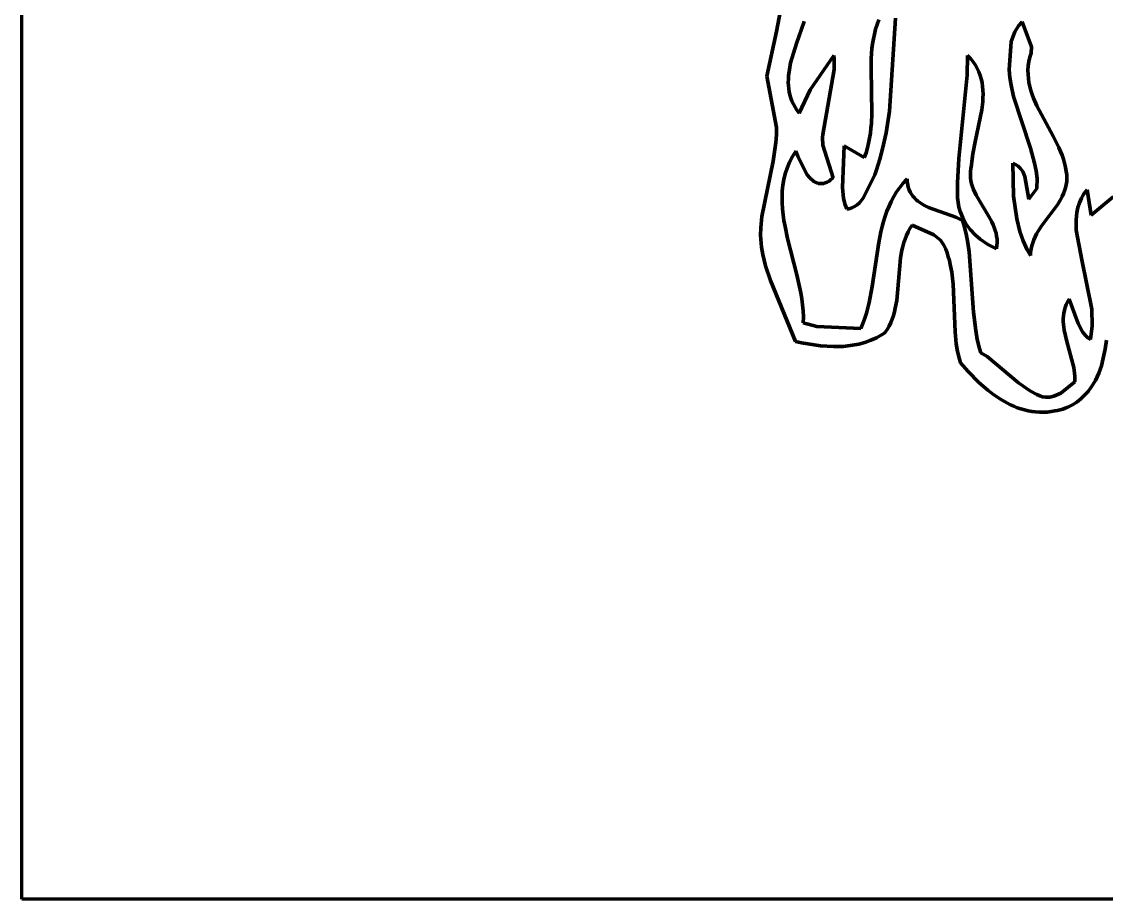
# Model space of a CAD drawing. Header units: millimetres. Extents: x 0 to 8.4, y 0 to 11.8.
# Drawn here: x 0 to 2.361, y 0 to 1.91 of the extents above; entities that cross this region are included whole.
import ezdxf

# ---------------------------------------------------------------- set-up
doc = ezdxf.new("R2010")
doc.units = ezdxf.units.MM
doc.layers.add('color#010101ff', color=7, linetype='CONTINUOUS', lineweight=100)
doc.layers.add('color#ffffffff', color=7, linetype='CONTINUOUS', lineweight=100)

msp = doc.modelspace()

# ---------------------------------------------------------------- linework, layer by layer
at = {"layer": 'color#010101ff'}
for p, q in [((1.6432, 1.8889), (1.6514, 1.9349)), ((1.8617, 1.9044), (1.8655, 1.9147)), ((1.9021, 1.9178), (1.8887, 1.7156)), ((1.622, 1.7916), (1.6432, 1.8889)), ((1.7032, 1.9106), (1.6864, 1.8629)), ((1.8559, 1.8836), (1.8585, 1.894)), ((1.8585, 1.894), (1.8617, 1.9044)), ((2.1619, 1.8883), (2.1698, 1.9013)), ((2.1698, 1.9013), (2.1774, 1.9102)), ((2.1774, 1.9102), (2.198, 1.8557)), ((1.852, 1.8625), (1.8537, 1.8731)), ((1.8537, 1.8731), (1.8559, 1.8836)), ((2.1495, 1.8059), (2.154, 1.867)), ((2.154, 1.867), (2.1619, 1.8883)), ((1.6864, 1.8629), (1.6737, 1.8207)), ((1.8497, 1.8412), (1.8507, 1.8519)), ((1.8507, 1.8519), (1.852, 1.8625)), ((2.1969, 1.8418), (2.1944, 1.8332)), ((2.198, 1.8557), (2.1969, 1.8418)), ((1.6737, 1.8207), (1.6709, 1.8066)), ((1.7159, 1.7618), (1.768, 1.8365)), ((1.768, 1.8365), (1.7684, 1.8305)), ((1.7684, 1.8305), (1.7683, 1.8065)), ((1.8486, 1.8088), (1.8491, 1.8304)), ((1.8491, 1.8304), (1.8497, 1.8412)), ((2.0576, 1.7939), (2.0584, 1.8367)), ((2.0584, 1.8367), (2.065, 1.83)), ((2.065, 1.83), (2.0708, 1.8232)), ((2.0708, 1.8232), (2.0758, 1.8161)), ((2.1923, 1.8235), (2.1909, 1.8141)), ((2.1944, 1.8332), (2.1923, 1.8235)), ((1.6709, 1.8066), (1.6691, 1.7925)), ((1.7683, 1.8065), (1.7441, 1.6651)), ((1.8503, 1.7108), (1.8486, 1.8088)), ((2.0758, 1.8161), (2.08, 1.8087)), ((2.08, 1.8087), (2.0836, 1.8012)), ((2.0836, 1.8012), (2.0865, 1.7936)), ((2.1509, 1.7889), (2.1495, 1.8059)), ((2.1909, 1.8141), (2.1903, 1.8048)), ((2.1903, 1.8048), (2.1904, 1.7957)), ((2.1904, 1.7957), (2.1911, 1.7867)), ((1.643, 1.6802), (1.622, 1.7916)), ((1.6687, 1.7854), (1.6686, 1.7784)), ((1.6686, 1.7784), (1.6689, 1.7715)), ((1.6691, 1.7925), (1.6687, 1.7854)), ((1.6689, 1.7715), (1.6695, 1.7646)), ((2.0394, 1.6128), (2.0576, 1.7939)), ((2.0865, 1.7936), (2.0887, 1.7857)), ((2.0887, 1.7857), (2.0904, 1.7777)), ((2.0904, 1.7777), (2.0916, 1.7696)), ((2.1534, 1.7722), (2.1509, 1.7889)), ((2.1588, 1.7475), (2.1534, 1.7722)), ((2.1911, 1.7867), (2.1924, 1.7779)), ((2.1924, 1.7779), (2.1942, 1.7691)), ((1.6695, 1.7646), (1.6706, 1.7577)), ((1.6706, 1.7577), (1.6721, 1.7509)), ((1.6721, 1.7509), (1.6741, 1.7441)), ((1.692, 1.7112), (1.7159, 1.7618)), ((2.0916, 1.7696), (2.0923, 1.7613)), ((2.0923, 1.7613), (2.0925, 1.7529)), ((2.0925, 1.7529), (2.0923, 1.7445)), ((2.1959, 1.635), (2.1588, 1.7475)), ((2.1942, 1.7691), (2.1965, 1.7605)), ((2.1965, 1.7605), (2.1993, 1.752)), ((2.1993, 1.752), (2.2025, 1.7436)), ((1.6741, 1.7441), (1.6766, 1.7374)), ((1.6766, 1.7374), (1.6796, 1.7307)), ((1.6796, 1.7307), (1.6832, 1.7242)), ((1.6832, 1.7242), (1.6873, 1.7177)), ((2.0918, 1.7359), (2.0898, 1.7186)), ((2.0923, 1.7445), (2.0918, 1.7359)), ((2.2025, 1.7436), (2.2098, 1.7269)), ((2.2098, 1.7269), (2.2453, 1.6615)), ((1.6873, 1.7177), (1.692, 1.7112)), ((1.8494, 1.6891), (1.8503, 1.7108)), ((1.8887, 1.7156), (1.8813, 1.6686)), ((2.0898, 1.7186), (2.0755, 1.6486)), ((1.6427, 1.6638), (1.643, 1.6802)), ((1.8472, 1.6676), (1.8484, 1.6783)), ((1.8484, 1.6783), (1.8494, 1.6891)), ((1.6415, 1.6474), (1.6427, 1.6638)), ((1.7441, 1.6651), (1.7431, 1.6582)), ((1.7431, 1.6582), (1.7435, 1.6415)), ((1.8434, 1.6463), (1.8455, 1.6569)), ((1.8455, 1.6569), (1.8472, 1.6676)), ((1.8813, 1.6686), (1.8739, 1.6338)), ((2.2453, 1.6615), (2.2577, 1.6366)), ((1.6354, 1.607), (1.6415, 1.6474)), ((1.7435, 1.6415), (1.766, 1.5704)), ((1.7862, 1.5492), (1.7903, 1.6399)), ((1.7903, 1.6399), (1.8339, 1.6149)), ((1.8377, 1.6253), (1.8408, 1.6358)), ((1.8408, 1.6358), (1.8434, 1.6463)), ((1.8739, 1.6338), (1.8678, 1.6108)), ((2.0755, 1.6486), (2.0705, 1.623)), ((2.2046, 1.6024), (2.1959, 1.635)), ((2.2577, 1.6366), (2.2613, 1.6282)), ((1.6108, 1.4863), (1.6354, 1.607)), ((1.6775, 1.6166), (1.6712, 1.6043)), ((1.6849, 1.6288), (1.6775, 1.6166)), ((1.6894, 1.6177), (1.6849, 1.6288)), ((1.705, 1.5847), (1.6894, 1.6177)), ((1.8339, 1.6149), (1.8377, 1.6253)), ((1.8678, 1.6108), (1.8608, 1.588)), ((2.0367, 1.5594), (2.0394, 1.6128)), ((2.0683, 1.6064), (2.0676, 1.5983)), ((2.0705, 1.623), (2.0683, 1.6064)), ((2.2613, 1.6282), (2.2646, 1.6196)), ((2.2646, 1.6196), (2.2675, 1.611)), ((2.2675, 1.611), (2.27, 1.6023)), ((1.6661, 1.5919), (1.662, 1.5795)), ((1.6712, 1.6043), (1.6661, 1.5919)), ((1.7099, 1.5773), (1.705, 1.5847)), ((1.8608, 1.588), (1.8569, 1.5767)), ((2.0651, 1.584), (2.0649, 1.5771)), ((2.066, 1.5911), (2.0651, 1.584)), ((2.0676, 1.5983), (2.066, 1.5911)), ((2.1589, 1.5307), (2.157, 1.6022)), ((2.157, 1.6022), (2.1634, 1.5993)), ((2.1634, 1.5993), (2.1689, 1.5957)), ((2.1689, 1.5957), (2.1734, 1.5916)), ((2.1734, 1.5916), (2.1788, 1.5845)), ((2.1788, 1.5845), (2.1837, 1.5737)), ((2.2079, 1.5858), (2.2046, 1.6024)), ((2.2101, 1.569), (2.2079, 1.5858)), ((2.27, 1.6023), (2.2721, 1.5934)), ((2.2721, 1.5934), (2.2735, 1.5845)), ((2.2735, 1.5845), (2.2745, 1.5769)), ((1.6589, 1.5669), (1.6567, 1.5543)), ((1.662, 1.5795), (1.6589, 1.5669)), ((1.7152, 1.5706), (1.7099, 1.5773)), ((1.7181, 1.5677), (1.7152, 1.5706)), ((1.721, 1.5651), (1.7181, 1.5677)), ((1.724, 1.5628), (1.721, 1.5651)), ((1.7272, 1.5609), (1.724, 1.5628)), ((1.7305, 1.5595), (1.7272, 1.5609)), ((1.7339, 1.5584), (1.7305, 1.5595)), ((1.7375, 1.5579), (1.7339, 1.5584)), ((1.7449, 1.5584), (1.7411, 1.5579)), ((1.7489, 1.5595), (1.7449, 1.5584)), ((1.753, 1.5612), (1.7489, 1.5595)), ((1.7572, 1.5636), (1.753, 1.5612)), ((1.7615, 1.5666), (1.7572, 1.5636)), ((1.766, 1.5704), (1.7615, 1.5666)), ((1.8569, 1.5767), (1.8318, 1.5265)), ((1.9111, 1.5496), (1.9187, 1.5592)), ((1.9187, 1.5592), (1.927, 1.5684)), ((1.927, 1.5684), (1.9274, 1.5618)), ((1.9274, 1.5618), (1.9284, 1.5556)), ((2.0372, 1.5273), (2.0367, 1.5594)), ((2.0649, 1.5771), (2.0652, 1.5704)), ((2.0652, 1.5704), (2.0662, 1.5639)), ((2.0662, 1.5639), (2.0676, 1.5575)), ((2.1837, 1.5737), (2.1918, 1.5238)), ((2.2098, 1.5476), (2.2101, 1.569)), ((2.2745, 1.5624), (2.2735, 1.5555)), ((2.2745, 1.5769), (2.2748, 1.5695)), ((2.2748, 1.5695), (2.2745, 1.5624)), ((1.6554, 1.5416), (1.6549, 1.5288)), ((1.6567, 1.5543), (1.6554, 1.5416)), ((1.7411, 1.5579), (1.7375, 1.5579)), ((1.789, 1.5257), (1.7862, 1.5492)), ((1.8982, 1.5296), (1.9043, 1.5397)), ((1.9043, 1.5397), (1.9111, 1.5496)), ((1.9284, 1.5556), (1.9298, 1.5499)), ((1.9298, 1.5499), (1.9316, 1.5445)), ((1.9316, 1.5445), (1.9339, 1.5395)), ((1.9339, 1.5395), (1.9365, 1.5349)), ((1.9365, 1.5349), (1.9395, 1.5307)), ((2.0676, 1.5575), (2.0695, 1.5512)), ((2.0695, 1.5512), (2.0717, 1.545)), ((2.0717, 1.545), (2.0773, 1.5329)), ((2.1918, 1.5238), (2.2098, 1.5476)), ((2.2676, 1.5361), (2.2648, 1.5299)), ((2.27, 1.5424), (2.2676, 1.5361)), ((2.272, 1.5489), (2.27, 1.5424)), ((2.2735, 1.5555), (2.272, 1.5489)), ((2.3091, 1.5308), (2.3121, 1.5355)), ((2.3121, 1.5355), (2.3154, 1.5401)), ((2.3154, 1.5401), (2.3191, 1.5446)), ((2.3191, 1.5446), (2.328, 1.489)), ((1.6549, 1.5288), (1.655, 1.516)), ((1.655, 1.516), (1.6558, 1.5031)), ((1.7927, 1.512), (1.789, 1.5257)), ((1.7962, 1.503), (1.7927, 1.512)), ((1.8182, 1.5114), (1.8127, 1.5078)), ((1.8232, 1.5158), (1.8182, 1.5114)), ((1.8318, 1.5265), (1.8232, 1.5158)), ((1.8878, 1.5086), (1.8927, 1.5192)), ((1.8927, 1.5192), (1.8982, 1.5296)), ((1.9395, 1.5307), (1.9429, 1.5267)), ((1.9429, 1.5267), (1.9465, 1.5231)), ((1.9465, 1.5231), (1.9505, 1.5197)), ((1.9505, 1.5197), (1.9547, 1.5165)), ((1.9547, 1.5165), (1.9638, 1.5109)), ((1.9638, 1.5109), (1.9737, 1.5061)), ((2.0382, 1.5169), (2.0372, 1.5273)), ((2.0401, 1.5068), (2.0382, 1.5169)), ((2.0773, 1.5329), (2.1052, 1.4863)), ((2.1658, 1.4812), (2.1589, 1.5307)), ((2.2543, 1.5121), (2.2205, 1.4664)), ((2.2616, 1.5238), (2.2543, 1.5121)), ((2.2648, 1.5299), (2.2616, 1.5238)), ((2.2988, 1.5058), (2.3021, 1.516)), ((2.3021, 1.516), (2.3065, 1.526)), ((2.3065, 1.526), (2.3091, 1.5308)), ((2.328, 1.489), (2.3756, 1.5291)), ((1.6558, 1.5031), (1.6572, 1.4902)), ((1.6572, 1.4902), (1.6591, 1.4773)), ((1.7998, 1.5034), (1.7962, 1.503)), ((1.8033, 1.5041), (1.7998, 1.5034)), ((1.8066, 1.5051), (1.8033, 1.5041)), ((1.8127, 1.5078), (1.8066, 1.5051)), ((1.8795, 1.4868), (1.8834, 1.4978)), ((1.8834, 1.4978), (1.8878, 1.5086)), ((1.9737, 1.5061), (2.0329, 1.4847)), ((2.0428, 1.4971), (2.0401, 1.5068)), ((2.0485, 1.4831), (2.0428, 1.4971)), ((2.2949, 1.479), (2.2965, 1.4952)), ((2.2965, 1.4952), (2.2988, 1.5058)), ((1.6085, 1.4618), (1.6108, 1.4863)), ((1.6591, 1.4773), (1.6614, 1.4643)), ((1.6614, 1.4643), (1.667, 1.4382)), ((1.8702, 1.4528), (1.8729, 1.4643)), ((1.8729, 1.4643), (1.876, 1.4756)), ((1.876, 1.4756), (1.8795, 1.4868)), ((1.9379, 1.4676), (1.9333, 1.4603)), ((1.9851, 1.4468), (1.9379, 1.4676)), ((2.0329, 1.4847), (2.0477, 1.478)), ((2.0477, 1.478), (2.0507, 1.4683)), ((2.0558, 1.47), (2.0485, 1.4831)), ((2.0507, 1.4683), (2.0556, 1.4487)), ((2.0647, 1.4578), (2.0558, 1.47)), ((2.1052, 1.4863), (2.1116, 1.4745)), ((2.1116, 1.4745), (2.1144, 1.4685)), ((2.1144, 1.4685), (2.117, 1.4624)), ((2.1728, 1.4536), (2.1658, 1.4812)), ((2.2205, 1.4664), (2.2127, 1.4545)), ((2.2953, 1.4569), (2.2949, 1.479)), ((1.6081, 1.4454), (1.6085, 1.4618)), ((1.6086, 1.4368), (1.6081, 1.4454)), ((1.8656, 1.4295), (1.8702, 1.4528)), ((1.9258, 1.4451), (1.9227, 1.4373)), ((1.9293, 1.4528), (1.9258, 1.4451)), ((1.9333, 1.4603), (1.9293, 1.4528)), ((1.9996, 1.4347), (1.9851, 1.4468)), ((2.0556, 1.4487), (2.0595, 1.429)), ((2.075, 1.4467), (2.0647, 1.4578)), ((2.0864, 1.4367), (2.075, 1.4467)), ((2.117, 1.4624), (2.1191, 1.4562)), ((2.1191, 1.4562), (2.1208, 1.4499)), ((2.1208, 1.4499), (2.1221, 1.4435)), ((2.1221, 1.4435), (2.1229, 1.4369)), ((2.1798, 1.4334), (2.1728, 1.4536)), ((2.2059, 1.4422), (2.203, 1.4359)), ((2.2091, 1.4484), (2.2059, 1.4422)), ((2.2127, 1.4545), (2.2091, 1.4484)), ((2.3076, 1.3917), (2.2953, 1.4569)), ((1.6104, 1.4199), (1.6086, 1.4368)), ((1.6133, 1.4033), (1.6104, 1.4199)), ((1.667, 1.4382), (1.6872, 1.3595)), ((1.8514, 1.3343), (1.8656, 1.4295)), ((1.9179, 1.4213), (1.916, 1.4132)), ((1.9201, 1.4294), (1.9179, 1.4213)), ((1.9227, 1.4373), (1.9201, 1.4294)), ((2.0072, 1.4243), (1.9996, 1.4347)), ((2.0114, 1.4152), (2.0072, 1.4243)), ((2.0595, 1.429), (2.0624, 1.4091)), ((2.1032, 1.4252), (2.0864, 1.4367)), ((2.1215, 1.4161), (2.1032, 1.4252)), ((2.1226, 1.4232), (2.1215, 1.4161)), ((2.1231, 1.4301), (2.1226, 1.4232)), ((2.1229, 1.4369), (2.1231, 1.4301)), ((2.1885, 1.4138), (2.1798, 1.4334)), ((2.1985, 1.4226), (2.1969, 1.4157)), ((2.2005, 1.4293), (2.1985, 1.4226)), ((2.203, 1.4359), (2.2005, 1.4293)), ((1.6192, 1.3789), (1.6133, 1.4033)), ((1.9131, 1.3966), (1.9065, 1.3202)), ((1.916, 1.4132), (1.9131, 1.3966)), ((2.0143, 1.407), (2.0114, 1.4152)), ((2.0169, 1.3988), (2.0143, 1.407)), ((2.0192, 1.3904), (2.0169, 1.3988)), ((2.0624, 1.4091), (2.0717, 1.2784)), ((2.1954, 1.4011), (2.1885, 1.4138)), ((2.1959, 1.4085), (2.1954, 1.4011)), ((2.1969, 1.4157), (2.1959, 1.4085)), ((1.6296, 1.347), (1.6192, 1.3789)), ((2.0211, 1.3821), (2.0192, 1.3904)), ((2.0242, 1.3651), (2.0211, 1.3821)), ((2.3292, 1.2849), (2.3076, 1.3917)), ((1.6842, 1.2143), (1.6296, 1.347)), ((1.6872, 1.3595), (1.6932, 1.3332)), ((2.0271, 1.3394), (2.0242, 1.3651)), ((1.6932, 1.3332), (1.6957, 1.3201)), ((1.8471, 1.3107), (1.8514, 1.3343)), ((2.0315, 1.2352), (2.0271, 1.3394)), ((1.6957, 1.3201), (1.6979, 1.307)), ((1.6979, 1.307), (1.6995, 1.294)), ((1.8417, 1.2875), (1.8446, 1.2991)), ((1.8446, 1.2991), (1.8471, 1.3107)), ((1.9045, 1.3035), (1.9015, 1.287)), ((1.9065, 1.3202), (1.9045, 1.3035)), ((2.2737, 1.2945), (2.2766, 1.3006)), ((2.2766, 1.3006), (2.2801, 1.3066)), ((2.2801, 1.3066), (2.2994, 1.2536)), ((1.6995, 1.294), (1.7007, 1.281)), ((1.7007, 1.281), (1.7013, 1.268)), ((1.8348, 1.2648), (1.8385, 1.2761)), ((1.8385, 1.2761), (1.8417, 1.2875)), ((1.8996, 1.2789), (1.8973, 1.2709)), ((1.9015, 1.287), (1.8996, 1.2789)), ((2.0717, 1.2784), (2.0764, 1.2385)), ((2.2675, 1.27), (2.2683, 1.2761)), ((2.2683, 1.2761), (2.2696, 1.2823)), ((2.2696, 1.2823), (2.2714, 1.2884)), ((2.2714, 1.2884), (2.2737, 1.2945)), ((2.3297, 1.2487), (2.3292, 1.2849)), ((1.7013, 1.268), (1.7012, 1.255)), ((1.7012, 1.255), (1.7306, 1.2468)), ((1.8261, 1.2428), (1.8307, 1.2537)), ((1.8307, 1.2537), (1.8348, 1.2648)), ((1.8914, 1.2553), (1.8878, 1.2477)), ((1.8946, 1.263), (1.8914, 1.2553)), ((1.8973, 1.2709), (1.8946, 1.263)), ((2.2671, 1.2639), (2.2675, 1.27)), ((2.2671, 1.2577), (2.2671, 1.2639)), ((2.2674, 1.2515), (2.2671, 1.2577)), ((2.269, 1.2392), (2.2674, 1.2515)), ((2.2994, 1.2536), (2.3087, 1.2351)), ((1.7306, 1.2468), (1.8261, 1.2428)), ((1.8731, 1.2292), (1.8609, 1.2224)), ((1.879, 1.233), (1.8731, 1.2292)), ((1.8837, 1.2403), (1.879, 1.233)), ((1.8878, 1.2477), (1.8837, 1.2403)), ((2.0342, 1.2095), (2.0315, 1.2352)), ((2.0764, 1.2385), (2.08, 1.2187)), ((2.2748, 1.2144), (2.269, 1.2392)), ((2.3087, 1.2351), (2.3152, 1.2271)), ((2.3263, 1.2184), (2.3297, 1.2487)), ((1.6975, 1.2113), (1.6842, 1.2143)), ((1.7388, 1.2047), (1.6975, 1.2113)), ((1.7668, 1.2031), (1.7388, 1.2047)), ((1.8084, 1.206), (1.7878, 1.2037)), ((1.822, 1.2087), (1.8084, 1.206)), ((1.8353, 1.2122), (1.822, 1.2087)), ((1.8483, 1.2168), (1.8353, 1.2122)), ((1.8609, 1.2224), (1.8483, 1.2168)), ((2.0371, 1.1925), (2.0342, 1.2095)), ((2.08, 1.2187), (2.0846, 1.1991)), ((2.2899, 1.158), (2.2748, 1.2144)), ((2.3152, 1.2271), (2.3203, 1.2225)), ((2.3203, 1.2225), (2.3263, 1.2184)), ((2.3613, 1.217), (2.3583, 1.1975)), ((1.7878, 1.2037), (1.7668, 1.2031)), ((2.0412, 1.1758), (2.0371, 1.1925)), ((2.0846, 1.1991), (2.0874, 1.1894)), ((2.0874, 1.1894), (2.1011, 1.1814)), ((2.1011, 1.1814), (2.1697, 1.124)), ((2.3583, 1.1975), (2.3542, 1.1779)), ((2.0437, 1.1675), (2.0412, 1.1758)), ((2.0599, 1.1492), (2.0437, 1.1675)), ((2.2917, 1.1453), (2.2899, 1.158)), ((2.3502, 1.1614), (2.3445, 1.1451)), ((2.3542, 1.1779), (2.3502, 1.1614)), ((2.0835, 1.1253), (2.0599, 1.1492)), ((2.2921, 1.139), (2.2917, 1.1453)), ((2.2922, 1.1327), (2.2921, 1.139)), ((2.3445, 1.1451), (2.337, 1.1295)), ((2.1027, 1.1086), (2.0835, 1.1253)), ((2.1697, 1.124), (2.1954, 1.1058)), ((2.2617, 1.1019), (2.2919, 1.1263)), ((2.2919, 1.1263), (2.2922, 1.1327)), ((2.328, 1.1148), (2.3211, 1.1057)), ((2.337, 1.1295), (2.328, 1.1148)), ((2.1161, 1.0982), (2.1027, 1.1086)), ((2.1301, 1.0888), (2.1161, 1.0982)), ((2.1445, 1.0805), (2.1301, 1.0888)), ((2.1954, 1.1058), (2.2095, 1.0986)), ((2.2095, 1.0986), (2.2157, 1.0957)), ((2.2157, 1.0957), (2.2219, 1.0939)), ((2.2219, 1.0939), (2.2282, 1.093)), ((2.2282, 1.093), (2.2376, 1.0933)), ((2.2376, 1.0933), (2.2468, 1.0954)), ((2.2468, 1.0954), (2.2617, 1.1019)), ((2.3052, 1.0893), (2.2963, 1.0823)), ((2.3135, 1.0972), (2.3052, 1.0893)), ((2.3211, 1.1057), (2.3135, 1.0972)), ((2.1519, 1.0767), (2.1445, 1.0805)), ((2.1594, 1.0733), (2.1519, 1.0767)), ((2.167, 1.0702), (2.1594, 1.0733)), ((2.1748, 1.0675), (2.167, 1.0702)), ((2.1826, 1.0652), (2.1748, 1.0675)), ((2.1906, 1.0633), (2.1826, 1.0652)), ((2.1986, 1.0618), (2.1906, 1.0633)), ((2.249, 1.0631), (2.2404, 1.0616)), ((2.2548, 1.0641), (2.249, 1.0631)), ((2.2605, 1.0654), (2.2548, 1.0641)), ((2.2661, 1.067), (2.2605, 1.0654)), ((2.2715, 1.0689), (2.2661, 1.067)), ((2.2767, 1.0711), (2.2715, 1.0689)), ((2.2868, 1.0762), (2.2767, 1.0711)), ((2.2963, 1.0823), (2.2868, 1.0762)), ((2.2068, 1.0608), (2.1986, 1.0618)), ((2.215, 1.0602), (2.2068, 1.0608)), ((2.2234, 1.0602), (2.215, 1.0602)), ((2.2318, 1.0606), (2.2234, 1.0602)), ((2.2404, 1.0616), (2.2318, 1.0606))]:
    msp.add_line(p, q, dxfattribs=at)
at = {"layer": 'color#ffffffff'}
for p, q in [((0, 0), (0, 11.8056)), ((1.6514, 1.9349), (1.6432, 1.8889)), ((1.8655, 1.9147), (1.8617, 1.9044)), ((1.8887, 1.7156), (1.9021, 1.9178)), ((1.6432, 1.8889), (1.622, 1.7916)), ((1.6864, 1.8629), (1.7032, 1.9106)), ((1.8585, 1.894), (1.8559, 1.8836)), ((1.8617, 1.9044), (1.8585, 1.894)), ((2.1698, 1.9013), (2.1619, 1.8883)), ((2.1774, 1.9102), (2.1698, 1.9013)), ((2.198, 1.8557), (2.1774, 1.9102)), ((1.8537, 1.8731), (1.852, 1.8625)), ((1.8559, 1.8836), (1.8537, 1.8731)), ((2.154, 1.867), (2.1495, 1.8059)), ((2.1619, 1.8883), (2.154, 1.867)), ((1.6737, 1.8207), (1.6864, 1.8629)), ((1.8507, 1.8519), (1.8497, 1.8412)), ((1.852, 1.8625), (1.8507, 1.8519)), ((2.1944, 1.8332), (2.1969, 1.8418)), ((2.1969, 1.8418), (2.198, 1.8557)), ((1.6709, 1.8066), (1.6737, 1.8207)), ((1.768, 1.8365), (1.7159, 1.7618)), ((1.7684, 1.8305), (1.768, 1.8365)), ((1.7683, 1.8065), (1.7684, 1.8305)), ((1.8491, 1.8304), (1.8486, 1.8088)), ((1.8497, 1.8412), (1.8491, 1.8304)), ((2.0584, 1.8367), (2.0576, 1.7939)), ((2.065, 1.83), (2.0584, 1.8367)), ((2.0708, 1.8232), (2.065, 1.83)), ((2.0758, 1.8161), (2.0708, 1.8232)), ((2.1909, 1.8141), (2.1923, 1.8235)), ((2.1923, 1.8235), (2.1944, 1.8332)), ((1.6691, 1.7925), (1.6709, 1.8066)), ((1.7441, 1.6651), (1.7683, 1.8065)), ((1.8486, 1.8088), (1.8503, 1.7108)), ((2.08, 1.8087), (2.0758, 1.8161)), ((2.0836, 1.8012), (2.08, 1.8087)), ((2.0865, 1.7936), (2.0836, 1.8012)), ((2.1495, 1.8059), (2.1509, 1.7889)), ((2.1903, 1.8048), (2.1909, 1.8141)), ((2.1904, 1.7957), (2.1903, 1.8048)), ((2.1911, 1.7867), (2.1904, 1.7957)), ((1.622, 1.7916), (1.643, 1.6802)), ((1.6686, 1.7784), (1.6687, 1.7854)), ((1.6689, 1.7715), (1.6686, 1.7784)), ((1.6687, 1.7854), (1.6691, 1.7925)), ((1.6695, 1.7646), (1.6689, 1.7715)), ((2.0576, 1.7939), (2.0394, 1.6128)), ((2.0887, 1.7857), (2.0865, 1.7936)), ((2.0904, 1.7777), (2.0887, 1.7857)), ((2.0916, 1.7696), (2.0904, 1.7777)), ((2.1509, 1.7889), (2.1534, 1.7722)), ((2.1534, 1.7722), (2.1588, 1.7475)), ((2.1924, 1.7779), (2.1911, 1.7867)), ((2.1942, 1.7691), (2.1924, 1.7779)), ((1.6706, 1.7577), (1.6695, 1.7646)), ((1.6721, 1.7509), (1.6706, 1.7577)), ((1.6741, 1.7441), (1.6721, 1.7509)), ((1.7159, 1.7618), (1.692, 1.7112)), ((2.0923, 1.7613), (2.0916, 1.7696)), ((2.0925, 1.7529), (2.0923, 1.7613)), ((2.0923, 1.7445), (2.0925, 1.7529)), ((2.1588, 1.7475), (2.1959, 1.635)), ((2.1965, 1.7605), (2.1942, 1.7691)), ((2.1993, 1.752), (2.1965, 1.7605)), ((2.2025, 1.7436), (2.1993, 1.752)), ((1.6766, 1.7374), (1.6741, 1.7441)), ((1.6796, 1.7307), (1.6766, 1.7374)), ((1.6832, 1.7242), (1.6796, 1.7307)), ((1.6873, 1.7177), (1.6832, 1.7242)), ((2.0898, 1.7186), (2.0918, 1.7359)), ((2.0918, 1.7359), (2.0923, 1.7445)), ((2.2098, 1.7269), (2.2025, 1.7436)), ((2.2453, 1.6615), (2.2098, 1.7269)), ((1.692, 1.7112), (1.6873, 1.7177)), ((1.8503, 1.7108), (1.8494, 1.6891)), ((1.8813, 1.6686), (1.8887, 1.7156)), ((2.0755, 1.6486), (2.0898, 1.7186)), ((1.643, 1.6802), (1.6427, 1.6638)), ((1.8484, 1.6783), (1.8472, 1.6676)), ((1.8494, 1.6891), (1.8484, 1.6783)), ((1.6427, 1.6638), (1.6415, 1.6474)), ((1.7431, 1.6582), (1.7441, 1.6651)), ((1.7435, 1.6415), (1.7431, 1.6582)), ((1.8455, 1.6569), (1.8434, 1.6463)), ((1.8472, 1.6676), (1.8455, 1.6569)), ((1.8739, 1.6338), (1.8813, 1.6686)), ((2.2577, 1.6366), (2.2453, 1.6615)), ((1.6415, 1.6474), (1.6354, 1.607)), ((1.766, 1.5704), (1.7435, 1.6415)), ((1.7903, 1.6399), (1.7862, 1.5492)), ((1.8339, 1.6149), (1.7903, 1.6399)), ((1.8408, 1.6358), (1.8377, 1.6253)), ((1.8434, 1.6463), (1.8408, 1.6358)), ((1.8678, 1.6108), (1.8739, 1.6338)), ((2.0705, 1.623), (2.0755, 1.6486)), ((2.1959, 1.635), (2.2046, 1.6024)), ((2.2613, 1.6282), (2.2577, 1.6366)), ((1.6354, 1.607), (1.6108, 1.4863)), ((1.6712, 1.6043), (1.6775, 1.6166)), ((1.6775, 1.6166), (1.6849, 1.6288)), ((1.6849, 1.6288), (1.6894, 1.6177)), ((1.6894, 1.6177), (1.705, 1.5847)), ((1.8377, 1.6253), (1.8339, 1.6149)), ((1.8608, 1.588), (1.8678, 1.6108)), ((2.0394, 1.6128), (2.0367, 1.5594)), ((2.0676, 1.5983), (2.0683, 1.6064)), ((2.0683, 1.6064), (2.0705, 1.623)), ((2.2646, 1.6196), (2.2613, 1.6282)), ((2.2675, 1.611), (2.2646, 1.6196)), ((2.27, 1.6023), (2.2675, 1.611)), ((1.662, 1.5795), (1.6661, 1.5919)), ((1.6661, 1.5919), (1.6712, 1.6043)), ((1.705, 1.5847), (1.7099, 1.5773)), ((1.8569, 1.5767), (1.8608, 1.588)), ((2.0649, 1.5771), (2.0651, 1.584)), ((2.0651, 1.584), (2.066, 1.5911)), ((2.066, 1.5911), (2.0676, 1.5983)), ((2.1634, 1.5993), (2.157, 1.6022)), ((2.157, 1.6022), (2.1589, 1.5307)), ((2.1689, 1.5957), (2.1634, 1.5993)), ((2.1734, 1.5916), (2.1689, 1.5957)), ((2.1788, 1.5845), (2.1734, 1.5916)), ((2.1837, 1.5737), (2.1788, 1.5845)), ((2.2046, 1.6024), (2.2079, 1.5858)), ((2.2079, 1.5858), (2.2101, 1.569)), ((2.2721, 1.5934), (2.27, 1.6023)), ((2.2735, 1.5845), (2.2721, 1.5934)), ((2.2745, 1.5769), (2.2735, 1.5845)), ((1.6567, 1.5543), (1.6589, 1.5669)), ((1.6589, 1.5669), (1.662, 1.5795)), ((1.7099, 1.5773), (1.7152, 1.5706)), ((1.7152, 1.5706), (1.7181, 1.5677)), ((1.7181, 1.5677), (1.721, 1.5651)), ((1.721, 1.5651), (1.724, 1.5628)), ((1.724, 1.5628), (1.7272, 1.5609)), ((1.7272, 1.5609), (1.7305, 1.5595)), ((1.7305, 1.5595), (1.7339, 1.5584)), ((1.7339, 1.5584), (1.7375, 1.5579)), ((1.7411, 1.5579), (1.7449, 1.5584)), ((1.7449, 1.5584), (1.7489, 1.5595)), ((1.7489, 1.5595), (1.753, 1.5612)), ((1.753, 1.5612), (1.7572, 1.5636)), ((1.7572, 1.5636), (1.7615, 1.5666)), ((1.7615, 1.5666), (1.766, 1.5704)), ((1.8318, 1.5265), (1.8569, 1.5767)), ((1.9187, 1.5592), (1.9111, 1.5496)), ((1.927, 1.5684), (1.9187, 1.5592)), ((1.9274, 1.5618), (1.927, 1.5684)), ((1.9284, 1.5556), (1.9274, 1.5618)), ((2.0367, 1.5594), (2.0372, 1.5273)), ((2.0652, 1.5704), (2.0649, 1.5771)), ((2.0662, 1.5639), (2.0652, 1.5704)), ((2.0676, 1.5575), (2.0662, 1.5639)), ((2.1918, 1.5238), (2.1837, 1.5737)), ((2.2101, 1.569), (2.2098, 1.5476)), ((2.2735, 1.5555), (2.2745, 1.5624)), ((2.2748, 1.5695), (2.2745, 1.5769)), ((2.2745, 1.5624), (2.2748, 1.5695)), ((1.6549, 1.5288), (1.6554, 1.5416)), ((1.6554, 1.5416), (1.6567, 1.5543)), ((1.7375, 1.5579), (1.7411, 1.5579)), ((1.7862, 1.5492), (1.789, 1.5257)), ((1.9043, 1.5397), (1.8982, 1.5296)), ((1.9111, 1.5496), (1.9043, 1.5397)), ((1.9298, 1.5499), (1.9284, 1.5556)), ((1.9316, 1.5445), (1.9298, 1.5499)), ((1.9339, 1.5395), (1.9316, 1.5445)), ((1.9365, 1.5349), (1.9339, 1.5395)), ((1.9395, 1.5307), (1.9365, 1.5349)), ((2.0695, 1.5512), (2.0676, 1.5575)), ((2.0717, 1.545), (2.0695, 1.5512)), ((2.0773, 1.5329), (2.0717, 1.545)), ((2.2098, 1.5476), (2.1918, 1.5238)), ((2.2648, 1.5299), (2.2676, 1.5361)), ((2.2676, 1.5361), (2.27, 1.5424)), ((2.27, 1.5424), (2.272, 1.5489)), ((2.272, 1.5489), (2.2735, 1.5555)), ((2.3121, 1.5355), (2.3091, 1.5308)), ((2.3154, 1.5401), (2.3121, 1.5355)), ((2.3191, 1.5446), (2.3154, 1.5401)), ((2.328, 1.489), (2.3191, 1.5446)), ((1.655, 1.516), (1.6549, 1.5288)), ((1.6558, 1.5031), (1.655, 1.516)), ((1.789, 1.5257), (1.7927, 1.512)), ((1.7927, 1.512), (1.7962, 1.503)), ((1.8127, 1.5078), (1.8182, 1.5114)), ((1.8182, 1.5114), (1.8232, 1.5158)), ((1.8232, 1.5158), (1.8318, 1.5265)), ((1.8927, 1.5192), (1.8878, 1.5086)), ((1.8982, 1.5296), (1.8927, 1.5192)), ((1.9429, 1.5267), (1.9395, 1.5307)), ((1.9465, 1.5231), (1.9429, 1.5267)), ((1.9505, 1.5197), (1.9465, 1.5231)), ((1.9547, 1.5165), (1.9505, 1.5197)), ((1.9638, 1.5109), (1.9547, 1.5165)), ((1.9737, 1.5061), (1.9638, 1.5109)), ((2.0372, 1.5273), (2.0382, 1.5169)), ((2.0382, 1.5169), (2.0401, 1.5068)), ((2.1052, 1.4863), (2.0773, 1.5329)), ((2.1589, 1.5307), (2.1658, 1.4812)), ((2.2205, 1.4664), (2.2543, 1.5121)), ((2.2543, 1.5121), (2.2616, 1.5238)), ((2.2616, 1.5238), (2.2648, 1.5299)), ((2.3021, 1.516), (2.2988, 1.5058)), ((2.3065, 1.526), (2.3021, 1.516)), ((2.3091, 1.5308), (2.3065, 1.526)), ((2.3756, 1.5291), (2.328, 1.489)), ((1.6572, 1.4902), (1.6558, 1.5031)), ((1.6591, 1.4773), (1.6572, 1.4902)), ((1.7962, 1.503), (1.7998, 1.5034)), ((1.7998, 1.5034), (1.8033, 1.5041)), ((1.8033, 1.5041), (1.8066, 1.5051)), ((1.8066, 1.5051), (1.8127, 1.5078)), ((1.8834, 1.4978), (1.8795, 1.4868)), ((1.8878, 1.5086), (1.8834, 1.4978)), ((2.0329, 1.4847), (1.9737, 1.5061)), ((2.0401, 1.5068), (2.0428, 1.4971)), ((2.0428, 1.4971), (2.0485, 1.4831)), ((2.2965, 1.4952), (2.2949, 1.479)), ((2.2988, 1.5058), (2.2965, 1.4952)), ((1.6108, 1.4863), (1.6085, 1.4618)), ((1.6614, 1.4643), (1.6591, 1.4773)), ((1.667, 1.4382), (1.6614, 1.4643)), ((1.8729, 1.4643), (1.8702, 1.4528)), ((1.876, 1.4756), (1.8729, 1.4643)), ((1.8795, 1.4868), (1.876, 1.4756)), ((1.9333, 1.4603), (1.9379, 1.4676)), ((1.9379, 1.4676), (1.9851, 1.4468)), ((2.0477, 1.478), (2.0329, 1.4847)), ((2.0507, 1.4683), (2.0477, 1.478)), ((2.0485, 1.4831), (2.0558, 1.47)), ((2.0556, 1.4487), (2.0507, 1.4683)), ((2.0558, 1.47), (2.0647, 1.4578)), ((2.1116, 1.4745), (2.1052, 1.4863)), ((2.1144, 1.4685), (2.1116, 1.4745)), ((2.117, 1.4624), (2.1144, 1.4685)), ((2.1658, 1.4812), (2.1728, 1.4536)), ((2.2127, 1.4545), (2.2205, 1.4664)), ((2.2949, 1.479), (2.2953, 1.4569)), ((1.6085, 1.4618), (1.6081, 1.4454)), ((1.6081, 1.4454), (1.6086, 1.4368)), ((1.8702, 1.4528), (1.8656, 1.4295)), ((1.9227, 1.4373), (1.9258, 1.4451)), ((1.9258, 1.4451), (1.9293, 1.4528)), ((1.9293, 1.4528), (1.9333, 1.4603)), ((1.9851, 1.4468), (1.9996, 1.4347)), ((2.0595, 1.429), (2.0556, 1.4487)), ((2.0647, 1.4578), (2.075, 1.4467)), ((2.075, 1.4467), (2.0864, 1.4367)), ((2.1191, 1.4562), (2.117, 1.4624)), ((2.1208, 1.4499), (2.1191, 1.4562)), ((2.1221, 1.4435), (2.1208, 1.4499)), ((2.1229, 1.4369), (2.1221, 1.4435)), ((2.1728, 1.4536), (2.1798, 1.4334)), ((2.203, 1.4359), (2.2059, 1.4422)), ((2.2059, 1.4422), (2.2091, 1.4484)), ((2.2091, 1.4484), (2.2127, 1.4545)), ((2.2953, 1.4569), (2.3076, 1.3917)), ((1.6086, 1.4368), (1.6104, 1.4199)), ((1.6104, 1.4199), (1.6133, 1.4033)), ((1.6872, 1.3595), (1.667, 1.4382)), ((1.8656, 1.4295), (1.8514, 1.3343)), ((1.916, 1.4132), (1.9179, 1.4213)), ((1.9179, 1.4213), (1.9201, 1.4294)), ((1.9201, 1.4294), (1.9227, 1.4373)), ((1.9996, 1.4347), (2.0072, 1.4243)), ((2.0072, 1.4243), (2.0114, 1.4152)), ((2.0624, 1.4091), (2.0595, 1.429)), ((2.0864, 1.4367), (2.1032, 1.4252)), ((2.1032, 1.4252), (2.1215, 1.4161)), ((2.1215, 1.4161), (2.1226, 1.4232)), ((2.1226, 1.4232), (2.1231, 1.4301)), ((2.1231, 1.4301), (2.1229, 1.4369)), ((2.1798, 1.4334), (2.1885, 1.4138)), ((2.1969, 1.4157), (2.1985, 1.4226)), ((2.1985, 1.4226), (2.2005, 1.4293)), ((2.2005, 1.4293), (2.203, 1.4359)), ((1.6133, 1.4033), (1.6192, 1.3789)), ((1.9065, 1.3202), (1.9131, 1.3966)), ((1.9131, 1.3966), (1.916, 1.4132)), ((2.0114, 1.4152), (2.0143, 1.407)), ((2.0143, 1.407), (2.0169, 1.3988)), ((2.0169, 1.3988), (2.0192, 1.3904)), ((2.0717, 1.2784), (2.0624, 1.4091)), ((2.1885, 1.4138), (2.1954, 1.4011)), ((2.1954, 1.4011), (2.1959, 1.4085)), ((2.1959, 1.4085), (2.1969, 1.4157)), ((1.6192, 1.3789), (1.6296, 1.347)), ((2.0192, 1.3904), (2.0211, 1.3821)), ((2.0211, 1.3821), (2.0242, 1.3651)), ((2.3076, 1.3917), (2.3292, 1.2849)), ((1.6296, 1.347), (1.6842, 1.2143)), ((1.6932, 1.3332), (1.6872, 1.3595)), ((2.0242, 1.3651), (2.0271, 1.3394)), ((1.6957, 1.3201), (1.6932, 1.3332)), ((1.8514, 1.3343), (1.8471, 1.3107)), ((2.0271, 1.3394), (2.0315, 1.2352)), ((1.6979, 1.307), (1.6957, 1.3201)), ((1.6995, 1.294), (1.6979, 1.307)), ((1.8446, 1.2991), (1.8417, 1.2875)), ((1.8471, 1.3107), (1.8446, 1.2991)), ((1.9015, 1.287), (1.9045, 1.3035)), ((1.9045, 1.3035), (1.9065, 1.3202)), ((2.2766, 1.3006), (2.2737, 1.2945)), ((2.2801, 1.3066), (2.2766, 1.3006)), ((2.2994, 1.2536), (2.2801, 1.3066)), ((1.7007, 1.281), (1.6995, 1.294)), ((1.7013, 1.268), (1.7007, 1.281)), ((1.8385, 1.2761), (1.8348, 1.2648)), ((1.8417, 1.2875), (1.8385, 1.2761)), ((1.8973, 1.2709), (1.8996, 1.2789)), ((1.8996, 1.2789), (1.9015, 1.287)), ((2.0764, 1.2385), (2.0717, 1.2784)), ((2.2683, 1.2761), (2.2675, 1.27)), ((2.2696, 1.2823), (2.2683, 1.2761)), ((2.2714, 1.2884), (2.2696, 1.2823)), ((2.2737, 1.2945), (2.2714, 1.2884)), ((2.3292, 1.2849), (2.3297, 1.2487)), ((1.7012, 1.255), (1.7013, 1.268)), ((1.7306, 1.2468), (1.7012, 1.255)), ((1.8307, 1.2537), (1.8261, 1.2428)), ((1.8348, 1.2648), (1.8307, 1.2537)), ((1.8878, 1.2477), (1.8914, 1.2553)), ((1.8914, 1.2553), (1.8946, 1.263)), ((1.8946, 1.263), (1.8973, 1.2709)), ((2.2675, 1.27), (2.2671, 1.2639)), ((2.2671, 1.2639), (2.2671, 1.2577)), ((2.2671, 1.2577), (2.2674, 1.2515)), ((2.2674, 1.2515), (2.269, 1.2392)), ((2.3087, 1.2351), (2.2994, 1.2536)), ((1.8261, 1.2428), (1.7306, 1.2468)), ((1.8609, 1.2224), (1.8731, 1.2292)), ((1.8731, 1.2292), (1.879, 1.233)), ((1.879, 1.233), (1.8837, 1.2403)), ((1.8837, 1.2403), (1.8878, 1.2477)), ((2.0315, 1.2352), (2.0342, 1.2095)), ((2.08, 1.2187), (2.0764, 1.2385)), ((2.269, 1.2392), (2.2748, 1.2144)), ((2.3152, 1.2271), (2.3087, 1.2351)), ((2.3297, 1.2487), (2.3263, 1.2184)), ((1.6842, 1.2143), (1.6975, 1.2113)), ((1.6975, 1.2113), (1.7388, 1.2047)), ((1.7388, 1.2047), (1.7668, 1.2031)), ((1.7878, 1.2037), (1.8084, 1.206)), ((1.8084, 1.206), (1.822, 1.2087)), ((1.822, 1.2087), (1.8353, 1.2122)), ((1.8353, 1.2122), (1.8483, 1.2168)), ((1.8483, 1.2168), (1.8609, 1.2224)), ((2.0342, 1.2095), (2.0371, 1.1925)), ((2.0846, 1.1991), (2.08, 1.2187)), ((2.2748, 1.2144), (2.2899, 1.158)), ((2.3203, 1.2225), (2.3152, 1.2271)), ((2.3263, 1.2184), (2.3203, 1.2225)), ((2.3583, 1.1975), (2.3613, 1.217)), ((1.7668, 1.2031), (1.7878, 1.2037)), ((2.0371, 1.1925), (2.0412, 1.1758)), ((2.0874, 1.1894), (2.0846, 1.1991)), ((2.1011, 1.1814), (2.0874, 1.1894)), ((2.1697, 1.124), (2.1011, 1.1814)), ((2.3542, 1.1779), (2.3583, 1.1975)), ((2.0412, 1.1758), (2.0437, 1.1675)), ((2.0437, 1.1675), (2.0599, 1.1492)), ((2.2899, 1.158), (2.2917, 1.1453)), ((2.3445, 1.1451), (2.3502, 1.1614)), ((2.3502, 1.1614), (2.3542, 1.1779)), ((2.0599, 1.1492), (2.0835, 1.1253)), ((2.2917, 1.1453), (2.2921, 1.139)), ((2.2921, 1.139), (2.2922, 1.1327)), ((2.337, 1.1295), (2.3445, 1.1451)), ((2.0835, 1.1253), (2.1027, 1.1086)), ((2.1954, 1.1058), (2.1697, 1.124)), ((2.2919, 1.1263), (2.2617, 1.1019)), ((2.2922, 1.1327), (2.2919, 1.1263)), ((2.3211, 1.1057), (2.328, 1.1148)), ((2.328, 1.1148), (2.337, 1.1295)), ((2.1027, 1.1086), (2.1161, 1.0982)), ((2.1161, 1.0982), (2.1301, 1.0888)), ((2.1301, 1.0888), (2.1445, 1.0805)), ((2.2095, 1.0986), (2.1954, 1.1058)), ((2.2157, 1.0957), (2.2095, 1.0986)), ((2.2219, 1.0939), (2.2157, 1.0957)), ((2.2282, 1.093), (2.2219, 1.0939)), ((2.2376, 1.0933), (2.2282, 1.093)), ((2.2468, 1.0954), (2.2376, 1.0933)), ((2.2617, 1.1019), (2.2468, 1.0954)), ((2.2963, 1.0823), (2.3052, 1.0893)), ((2.3052, 1.0893), (2.3135, 1.0972)), ((2.3135, 1.0972), (2.3211, 1.1057)), ((2.1445, 1.0805), (2.1519, 1.0767)), ((2.1519, 1.0767), (2.1594, 1.0733)), ((2.1594, 1.0733), (2.167, 1.0702)), ((2.167, 1.0702), (2.1748, 1.0675)), ((2.1748, 1.0675), (2.1826, 1.0652)), ((2.1826, 1.0652), (2.1906, 1.0633)), ((2.1906, 1.0633), (2.1986, 1.0618)), ((2.2404, 1.0616), (2.249, 1.0631)), ((2.249, 1.0631), (2.2548, 1.0641)), ((2.2548, 1.0641), (2.2605, 1.0654)), ((2.2605, 1.0654), (2.2661, 1.067)), ((2.2661, 1.067), (2.2715, 1.0689)), ((2.2715, 1.0689), (2.2767, 1.0711)), ((2.2767, 1.0711), (2.2868, 1.0762)), ((2.2868, 1.0762), (2.2963, 1.0823)), ((2.1986, 1.0618), (2.2068, 1.0608)), ((2.2068, 1.0608), (2.215, 1.0602)), ((2.215, 1.0602), (2.2234, 1.0602)), ((2.2234, 1.0602), (2.2318, 1.0606)), ((2.2318, 1.0606), (2.2404, 1.0616)), ((8.4306, 0), (0, 0))]:
    msp.add_line(p, q, dxfattribs=at)

doc.saveas('drawing.dxf')
